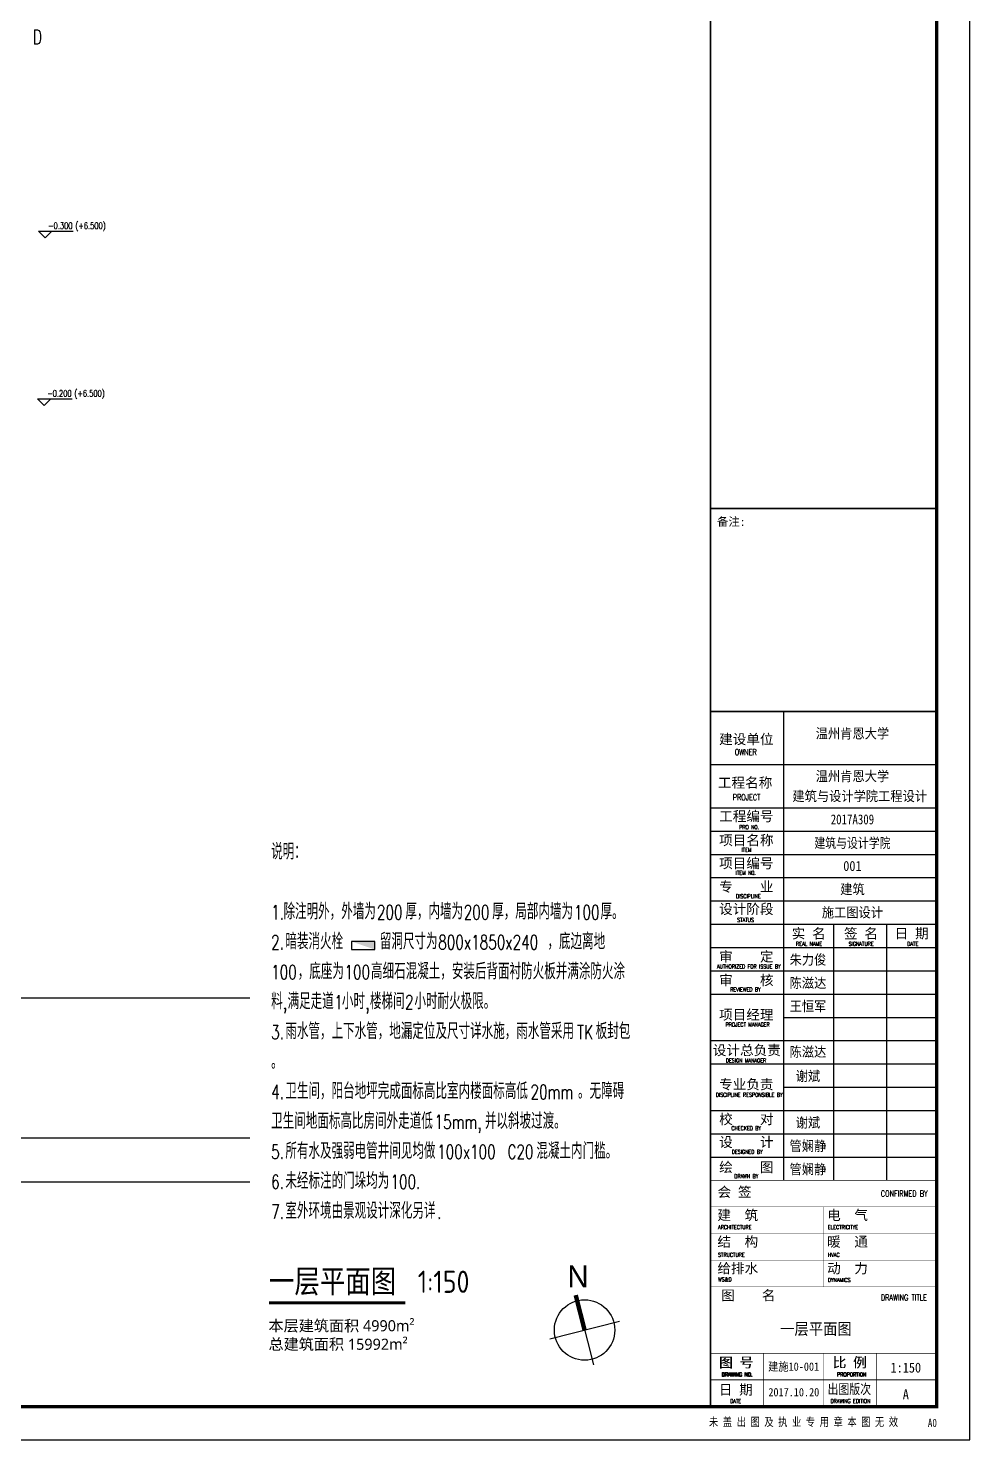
# Model space of a CAD drawing. Header units: inches. Extents: x -97096 to 280004, y -37912 to 97116.
# Drawn here: x 60694 to 103175, y -37912 to 25746 of the extents above; entities that cross this region are included whole.
import ezdxf
from ezdxf.enums import TextEntityAlignment as Align

# ---------------------------------------------------------------- set-up
doc = ezdxf.new("R2010")
doc.units = ezdxf.units.IN
doc.header["$LTSCALE"] = 1000
doc.header["$MEASUREMENT"] = 0
for name, color, linetype in [('DIM_ELEV', 3, 'Continuous'), ('DIM_SYMB', 3, 'Continuous'), ('GPS提资', 1, 'Continuous'), ('PUB_TEXT', 7, 'Continuous'), ('RAIL', 163, 'Continuous'), ('TK', 101, 'Continuous'), ('TKWZ', 7, 'Continuous')]:
    doc.layers.add(name, color=color, linetype=linetype)
doc.styles.add('_TCH_DIM', font='SIMPLEX', dxfattribs={"bigfont": 'GBCBIG'})
doc.styles.add('_TCH_LABEL', font='COMPLEX', dxfattribs={"bigfont": 'GBCBIG'})
doc.styles.add('DIMHT', font='', dxfattribs={"width": 0.8})
doc.styles.add('G2011-0185-BLOK-A1$0$GOA_01_thin_0.75', font='romans.shx', dxfattribs={"width": 0.75})
doc.styles.add('G2011-0185-BLOK-A1$0$GOA_06_宋体_1.00', font='SimSun.ttf')
doc.styles.get("Standard").update_dxf_attribs({"font": 'gbenor.shx', "bigfont": 'gbcbig.shx'})
doc.styles.add('黑体', font='', dxfattribs={"width": 0.7})
doc.styles.get('DIMHT').set_extended_font_data('SimHei')
doc.styles.get('黑体').set_extended_font_data('SimHei')

# ---------------------------------------------------------------- blocks, each defined once
blk = doc.blocks.new('A0-150')
at = {"layer": 'TK'}
for p, q in [((169949.999945863, 32850.00000272796), (169949.999945863, 11700.00000278407)), ((166650.0002640499, 30450.00000272808), (176850.0002640659, 30450.00000272808)), ((166649.9999458581, 28500.00000280514), (176850.0002640659, 28500.00000280514)), ((166649.9999458581, 27450.00000280514), (176850.0002640659, 27450.00000280514)), ((166649.9999458581, 26400.00000280514), (176850.0002640659, 26400.00000280514)), ((166649.9999458581, 25350.00000280316), (176850.0002640659, 25350.00000280316)), ((166649.9999458581, 24300.00000280107), (176850.0002640659, 24300.00000280107)), ((166649.9999458581, 23250.00000279932), (176850.0002640659, 23250.00000279932)), ((172199.999945863, 23250.00000279932), (172199.999945863, 11700.00000278407)), ((174599.999945863, 23250.00000279932), (174599.999945863, 11700.00000278407)), ((166649.9999458581, 22200.00000279932), (176850.0002640659, 22200.00000279932)), ((166649.9999458581, 21150.00000279758), (176850.0002640659, 21150.00000279758)), ((166649.9999458581, 20100.00000279758), (176850.0002640659, 20100.00000279758)), ((169949.999945863, 19050.00000279548), (176850.0002640659, 19050.00000279548)), ((166649.9999458581, 18000.00000279373), (176850.0002640659, 18000.00000279373)), ((166649.9999458581, 16950.00000279164), (176850.0002640659, 16950.00000279164)), ((169949.999945863, 15900.00000278954), (176850.0002640659, 15900.00000278954)), ((166649.9999458581, 14850.00000278815), (176850.0002640659, 14850.00000278815)), ((166649.9999458581, 13800.00000278617), (176850.0002640659, 13800.00000278617)), ((166649.9999458581, 12750.00000278407), (176850.0002640659, 12750.00000278407))]:
    blk.add_line(p, q, dxfattribs=at)
blk.add_lwpolyline([(0, 0), (178350, 0), (178350, 126149.9999999999), (0, 126149.9999999999)], close=True, dxfattribs=at)
at = {"layer": 'TK', "const_width": 150}
blk.add_lwpolyline([(3750, 1500), (176850, 1500), (176850, 124649.9999999999), (3750, 124649.9999999999)], close=True, dxfattribs=at)
at = {"layer": 'TK'}
for points, const_width in [([(166649.9999999508, 124649.9999999999), (166649.9999999508, 1499.999999862514)], 75.0000000001176), ([(166649.9996817587, 42000.00000280724), (176849.9996817748, 42000.00000280724)], 75.0000000001176), ([(166649.9999999843, 32850.00000272796), (176850, 32850.00000272796)], 75.0000000001176), ([(166649.9999999843, 32850.00000272796), (176850, 32850.00000272796)], 18.00000000002822), ([(166649.999681759, 11700.00000278407), (176849.9996817748, 11700.00000278407)], 18.00000000002822), ([(166649.999681759, 10500.00000278221), (176849.9996817748, 10500.00000278221)], 18.00000000002822), ([(171749.9996817667, 10500.00000278221), (171749.9996817667, 6900.000002776622)], 18.00000000002822), ([(166649.999681759, 9300.00000278058), (176849.9996817748, 9300.00000278058)], 18.00000000002822), ([(166649.999681759, 8100.000002778484), (176849.9996817748, 8100.000002778484)], 18.00000000002822), ([(166649.999681759, 6900.000002776622), (176849.9996817748, 6900.000002776622)], 18.00000000002822), ([(166649.999681759, 3900.000002767309), (176849.9996817748, 3900.000002767309)], 37.5000000000588), ([(169049.9993635719, 3900.000002767309), (169049.9993635719, 1500.00000276533)], 18.00000000002822), ([(171749.9993635719, 3900.000002767309), (171749.9993635719, 1500.00000276533)], 18.00000000002822), ([(174149.9996817699, 3900.000002767309), (174149.9996817699, 1500.00000276533)], 18.00000000002822), ([(166649.999681759, 2700.000002765213), (176849.9996817748, 2700.000002765213)], 37.5000000000588)]:
    blk.add_lwpolyline(points, dxfattribs=dict(at, const_width=const_width))
at = {"layer": 'TK', "style": 'G2011-0185-BLOK-A1$0$GOA_06_宋体_1.00'}
for s, height, p in [('备注:', 375.0000000005879, (166949.4096499903, 41214.22672199004)), ('工程名称', 450, (166984.9208723452, 29407.92239695101)), ('设计总负责', 450, (166757.3250686898, 17345.40494572988)), ('会 签', 450, (166969.3326425138, 10949.56616357726)), ('建  筑', 450, (166963.639749608, 9907.716590162017)), ('电  气', 450, (171913.6397496157, 9907.716590162017)), ('结  构', 450, (166963.639749608, 8707.716590160388)), ('暖  通', 450, (171913.6397496157, 8707.716590160388)), ('给排水', 450, (166963.639749608, 7507.716590158525)), ('动  力', 450, (171913.6397496157, 7507.716590158525)), ('图    名', 450, (167129.3907305502, 6285.042551781866)), ('图 号', 450.0000000000004, (167035.1691403078, 3262.383420606377)), ('图 号', 450, (167060.4847116972, 3262.383420467377)), ('比 例', 450, (172161.6988146576, 3262.383420467377)), ('比 例', 450.0000000000004, (172173.3938925933, 3262.383420607075)), ('日 期', 450, (167025.3884524974, 2035.009973519365))]:
    blk.add_text(s, height=height, dxfattribs=at).set_placement(p)
for s, p in [('建设单位', (168269.1252507447, 31606.34390543075)), ('工程编号', (168269.1252507447, 28132.71207776351)), ('项目名称', (168269.1252507447, 27049.29601319658)), ('项目编号', (168269.1252507447, 26011.04942468228)), ('专    业', (168269.1252507447, 24954.59859368042)), ('设计阶段', (168269.1252507447, 23946.07196823542)), ('实 名', (171084.5585343306, 22841.89863108168)), ('签 名', (173441.7373394006, 22841.89863108168)), ('日 期', (175729.1904608397, 22841.89863108168)), ('审    定', (168269.1252507447, 21798.91124262183)), ('审    核', (168269.1252507447, 20738.64938056131)), ('项目经理', (168269.1252507447, 19179.61231158522)), ('专业负责', (168269.1252507447, 16040.02419986378)), ('校    对', (168269.1252507447, 14469.74806101003)), ('设    计', (168269.1252507447, 13431.63678361953)), ('绘    图', (168269.1252507447, 12304.51681641804))]:
    blk.add_text(s, height=450, dxfattribs=at).set_placement(p, align=Align.MIDDLE)
at = {"layer": 'TK'}
for s, height, style, width, p in [('OWNER', 270.0000000004233, 'G2011-0185-BLOK-A1$0$GOA_01_thin_0.75', 0.75, (167746.9698812576, 30876.25260072772)), ('PROJECT', 270.0000000004233, 'G2011-0185-BLOK-A1$0$GOA_01_thin_0.75', 0.75, (167656.4682016092, 28839.40741469862)), ('PRO N0.', 180.0000000002822, 'G2011-0185-BLOK-A1$0$GOA_01_thin_0.75', 0.75, (167948.264002316, 27536.41995614592)), ('ITEM', 180.0000000002822, 'G2011-0185-BLOK-A1$0$GOA_01_thin_0.75', 0.75, (168051.982425677, 26515.94880227605)), ('ITEM N0.', 180.0000000002822, 'G2011-0185-BLOK-A1$0$GOA_01_thin_0.75', 0.75, (167788.4190946453, 25478.52205185813)), ('DISCIPLINE', 180.0000000002822, 'G2011-0185-BLOK-A1$0$GOA_01_thin_0.75', 0.75, (167801.0413947908, 24422.07122085628)), ('STATUS', 180.0000000002822, 'G2011-0185-BLOK-A1$0$GOA_01_thin_0.75', 0.75, (167855.3653841772, 23353.54459541652)), ('REAL NAME', 180.0000000002822, 'G2011-0185-BLOK-A1$0$GOA_01_thin_0.75', 0.75, (170511.9365212204, 22276.11943641829)), ('SIGNATURE', 180.0000000002822, 'G2011-0185-BLOK-A1$0$GOA_01_thin_0.75', 0.75, (172886.9930269233, 22276.11943641829)), ('DATE', 180.0000000002822, 'G2011-0185-BLOK-A1$0$GOA_01_thin_0.75', 0.75, (175530.7982987742, 22276.11943641829)), ('AUTHORIZED FOR ISSUE BY', 180.0000000002822, 'G2011-0185-BLOK-A1$0$GOA_01_thin_0.75', 0.75, (166939.4007321767, 21252.70779495512)), ('REVIEWED BY', 180.0000000002822, 'G2011-0185-BLOK-A1$0$GOA_01_thin_0.75', 0.75, (167539.4007321781, 20219.64981423423)), ('PROJECT MANAGER', 180.0000000002822, 'G2011-0185-BLOK-A1$0$GOA_01_thin_0.75', 0.75, (167331.7003397156, 18633.40886391851)), ('DESIGN MANAGER', 180.0000000002822, 'G2011-0185-BLOK-A1$0$GOA_01_thin_0.75', 0.75, (167342.1834490673, 17013.6912401109)), ('DISCIPLINE RESPONSIBLE BY', 180.0000000002822, 'G2011-0185-BLOK-A1$0$GOA_01_thin_0.75', 0.75, (166894.4007321872, 15468.44205424329)), ('CHECKED BY', 180.0000000002822, 'G2011-0185-BLOK-A1$0$GOA_01_thin_0.75', 0.75, (167591.8697075205, 13957.54991083674)), ('CHECKED BY', 180.0000000002822, 'G2011-0185-BLOK-A1$0$GOA_01_thin_0.75', 0.75, (167591.8697075205, 13957.54979614436)), ('DESIGNED BY', 180.0000000002822, 'G2011-0185-BLOK-A1$0$GOA_01_thin_0.75', 0.75, (167611.6489211119, 12895.13079296506)), ('DESIGNED BY', 180.0000000002822, 'G2011-0185-BLOK-A1$0$GOA_01_thin_0.75', 0.75, (167611.6489211119, 12895.13067827269)), ('DRAWN BY', 180.0000000002822, 'G2011-0185-BLOK-A1$0$GOA_01_thin_0.75', 0.75, (167725.9886619329, 11792.31866624451)), ('DRAWN BY', 180.0000000002822, 'G2011-0185-BLOK-A1$0$GOA_01_thin_0.75', 0.75, (167725.9886619329, 11792.31855155213)), ('CONFIRMED BY', 270.0000000004233, 'G2011-0185-BLOK-A1$0$GOA_01_thin_0.75', 0.75, (174336.6867878804, 10964.92868663988)), ('ARCHITECTURE', 180.0000000002822, 'G2011-0185-BLOK-A1$0$GOA_01_thin_0.75', 0.75, (166993.4188305382, 9498.305085354834)), ('ELECTRICITYE', 180.0000000002822, 'G2011-0185-BLOK-A1$0$GOA_01_thin_0.75', 0.75, (171943.4188305459, 9498.305085354834)), ('STRUCTURE', 180.0000000002822, 'G2011-0185-BLOK-A1$0$GOA_01_thin_0.75', 0.75, (166993.4188305382, 8251.198358079302)), ('HVAC', 180.0000000002822, 'G2011-0185-BLOK-A1$0$GOA_01_thin_0.75', 0.75, (171943.4188305459, 8251.198358079302)), ('WS&D', 180.0000000002822, 'G2011-0185-BLOK-A1$0$GOA_01_thin_0.75', 0.75, (166993.4188305382, 7141.62582914636)), ('DYNAMICS', 180.0000000002822, 'G2011-0185-BLOK-A1$0$GOA_01_thin_0.75', 0.75, (171943.4188305459, 7115.288629476563)), ('DRAWING TITLE', 270.0000000004233, 'G2011-0185-BLOK-A1$0$GOA_01_thin_0.75', 0.75, (174338.3986569339, 6279.475647585583)), ('DRAWING NO.', 180.0000000002824, 'G2011-0185-BLOK-A1$0$GOA_01_thin_0.75', 0.75, (167150.3854561004, 2856.54370663804)), ('DRAWING NO.', 180.0000000002822, 'G2011-0185-BLOK-A1$0$GOA_01_thin_0.75', 0.75, (167175.7010274895, 2856.543706497061)), ('出图版次', 450, 'G2011-0185-BLOK-A1$0$GOA_06_宋体_1.00', 0.8, (171931.1378186614, 2062.383420468192)), ('PROPORTION', 180.0000000002822, 'G2011-0185-BLOK-A1$0$GOA_01_thin_0.75', 0.75, (172356.157087187, 2856.543706497061)), ('PROPORTION', 180.0000000002824, 'G2011-0185-BLOK-A1$0$GOA_01_thin_0.75', 0.75, (172367.8521651216, 2856.54370663804)), ('DATE', 180.0000000002822, 'G2011-0185-BLOK-A1$0$GOA_01_thin_0.75', 0.75, (167539.3106667685, 1655.544828231563)), ('DRAWING EDITION', 180.0000000002822, 'G2011-0185-BLOK-A1$0$GOA_01_thin_0.75', 0.75, (172062.5951152656, 1656.543706497992)), ('未 盖 出 图 及 执 业 专 用 章 本 图 无 效', 375, 'G2011-0185-BLOK-A1$0$GOA_06_宋体_1.00', 0.8, (166582.9100603512, 617.2107712867437)), ('A0', 375, 'G2011-0185-BLOK-A1$0$GOA_06_宋体_1.00', 0.8, (176458.3763061528, 573.1242807385279))]:
    blk.add_text(s, height=height, dxfattribs=dict(at, style=style, width=width)).set_placement(p)
at = {"layer": 'TKWZ', "style": '黑体'}
for s, height, width, p in [('温州肯恩大学', 450.0000000000004, 0.9, (173055.5073543177, 31864.83666298096)), ('温州肯恩大学', 450.0000000000004, 0.9, (173055.5076183833, 29938.57910955232)), ('建筑与设计学院工程设计', 450.0000000000004, 0.9, (173384.879114866, 29038.57910955232)), ('2017A309', 450.0000000000004, 0.8, (173055.5073543177, 27976.02530051931)), ('建筑与设计学院', 450.0000000000004, 0.8, (173055.5076183836, 26926.02530051931)), ('001', 450.0000000000004, 0.9, (173055.5076183836, 25876.02530052175)), ('建筑', 450.0000000000004, 0.9, (173055.5076183836, 24840.88777014473)), ('施工图设计', 450.0000000000004, 0.9, (173055.5076183833, 23790.8877701452)), ('施工图设计', 450.0000000000004, 0.9, (173055.5076183836, 23790.8877701431)), ('朱力俊', 450.0000000000004, 0.9, (171048.954868774, 21663.07018210553)), ('陈滋达', 450.0000000000004, 0.9, (171048.954868774, 20613.07018210553)), ('王恒军', 450.0000000000004, 0.9, (171048.954868774, 19563.07018210343)), ('陈滋达', 450.0000000000004, 0.9, (171048.2758808919, 17507.20546315261)), ('谢斌', 450.0000000000004, 0.9, (171048.954868774, 16413.07018209749)), ('谢斌', 450.0000000000004, 0.9, (171048.954868774, 14313.07018209412)), ('管娴静', 450.0000000000004, 0.9, (171048.954868774, 13263.07018209202)), ('管娴静', 450.0000000000004, 0.9, (171048.954868774, 12213.07018209202)), ('1:150', 450.0000000000004, 0.9, (175464.5001930206, 3252.12413036311)), ('2017.10.20', 375.0000000000003, 0.9, (170410.4212942391, 2143.917016313993)), ('A', 450.0000000000004, 0.9, (175464.5001930206, 2052.124127597897))]:
    blk.add_text(s, height=height, dxfattribs=dict(at, width=width)).set_placement(p, align=Align.MIDDLE)

msp = doc.modelspace()

# ---------------------------------------------------------------- linework, layer by layer
at = {"layer": 'DIM_ELEV'}
for p, q in [((61458.61649334431, 16286.95929336548), (61158.61649334431, 16586.95929336548)), ((61158.61649334431, 16586.95929336548), (62723.61649334431, 16586.95929336548)), ((61458.61649334431, 16286.95929336548), (61758.61649334431, 16586.95929336548)), ((61414.02520136945, 8725.70288909597), (61114.02520136945, 9025.70288909597)), ((61114.02520136945, 9025.70288909597), (62679.02520136945, 9025.70288909597)), ((61414.02520136945, 8725.70288909597), (61714.02520136945, 9025.70288909597))]:
    msp.add_line(p, q, dxfattribs=at)
at = {"layer": 'DIM_SYMB', "linetype": 'Continuous', "const_width": 140}
msp.add_lwpolyline([(71558.55000177088, -31731.42389975612), (77707.91709037848, -31731.42389975612)], dxfattribs=at)
at = {"layer": 'PUB_TEXT', "linetype": 'Continuous'}
for p, q in [((85395.94107666265, -31390.1187245571), (86195.80415403939, -34536.58575818361)), ((84222.63909853777, -33363.28378005837), (87369.10613216393, -32563.42070268234)), ((84222.63909853777, -33363.28378005837), (87369.10613216393, -32563.42070268234))]:
    msp.add_line(p, q, dxfattribs=at)
at = {"layer": 'PUB_TEXT', "color": 0}
msp.add_lwpolyline([(76332.55200902489, -15442.67828360042), (75282.55317146145, -15442.67828360042), (75282.55317146145, -15802.68167403136), (76332.55200902489, -15802.68167403136)], close=True, dxfattribs=at)
at = {"layer": 'PUB_TEXT', "linetype": 'Continuous', "const_width": 200}
msp.add_lwpolyline([(85795.8726153509, -32963.35224137035), (85395.94107666265, -31390.1187245571)], dxfattribs=at)
at = {"layer": 'PUB_TEXT', "linetype": 'Continuous'}
msp.add_circle((85795.8726153509, -32963.35224137035), 1363.05656234175, dxfattribs=at)
at = {"layer": 'PUB_TEXT', "color": 0}
msp.add_solid([(76332.55200902489, -15442.67828360042), (76332.55200902489, -15802.67828360147), (75282.55200902978, -15442.68167403555), (75282.55317146145, -15442.68167403555)], dxfattribs=at)
at = {"layer": 'RAIL'}
for p, q in [((41174.89591998002, -24300.11995366449), (70690.56409091596, -24300.11995366449)), ((70690.56409091596, -26300.11995366449), (39960.74036771199, -26300.11995366449))]:
    msp.add_line(p, q, dxfattribs=at)
msp.add_lwpolyline([(70690.56409091596, -18000.11431116285), (44999.42593763942, -18000.11431116285)], dxfattribs=at)

# ---------------------------------------------------------------- block references
at = {"layer": 'GPS提资'}
msp.add_blockref('A0-150', (-75174.99999993911, -37912.06894913304), dxfattribs=at)

# ---------------------------------------------------------------- texts
at = {"layer": 'PUB_TEXT', "width": 0.7058823529411765}
for s, height, style, p in [('D', 637.5, '_TCH_LABEL', (60904.58293663603, 25031.24999853736)), ('-0.300', 297.5, '_TCH_DIM', (61593.61649334431, 16691.95929336548)), ('(+6.500)', 297.5, '_TCH_DIM', (62823.61649334431, 16691.95929336548)), ('-0.200', 297.5, '_TCH_DIM', (61549.02520136945, 9130.70288909597)), ('(+6.500)', 297.5, '_TCH_DIM', (62779.02520136945, 9130.70288909597))]:
    msp.add_text(s, height=height, dxfattribs=dict(at, style=style)).set_placement(p)
at = {"layer": 'PUB_TEXT', "color": 0, "style": '_TCH_DIM'}
for s, p in [('说明：', (71654.7736838836, -11744.20923483697, -1.657783405959368e-09)), ('除注明外，外墙为', (72211.91654102645, -14444.20923483697, -1.657783405959368e-09)), ('厚，内墙为', (77710.39678418756, -14444.20923483697, -1.657783405959368e-09)), ('厚，局部内墙为', (81629.08979330609, -14444.20923483697, -1.657783405959368e-09)), ('厚。', (86515.26000607206, -14444.20923483697, -1.657783405959368e-09)), ('暗装消火栓', (72297.63082674074, -15794.20923483697, -1.657783405959368e-09)), ('留洞尺寸为', (76559.18097871642, -15794.20923483697, -1.657783405959368e-09)), ('，底边离地', (84120.73113069212, -15794.20923483697, -1.657783405959368e-09)), ('，底座为', (72854.7736838836, -17144.20923483697, -1.657783405959368e-09)), ('高细石混凝土，安装后背面衬防火板并满涂防火涂', (76161.156662607, -17144.20923483697, -1.657783405959368e-09)), ('料', (71654.7736838836, -18494.20923483697, -1.657783405959368e-09)), ('满足走道', (72395.65514285016, -18494.20923483697, -1.657783405959368e-09)), ('小时', (74844.89526443071, -18494.20923483697, -1.657783405959368e-09)), ('楼梯间', (76112.37246807813, -18494.20923483697, -1.657783405959368e-09)), ('小时耐火极限。', (78120.7311306921, -18494.20923483697, -1.657783405959368e-09)), ('雨水管，上下水管，地漏定位及尺寸详水施，雨水管采用', (72297.63082674074, -19844.20923483697, -1.657783405959368e-09)), ('板封包', (86298.2387294763, -19844.20923483697, -1.657783405959368e-09)), ('。', (71654.7736838836, -21194.20923483697, -1.657783405959368e-09)), ('卫生间，阳台地坪完成面标高比室内楼面标高低', (72297.63082674074, -22544.20923483697, -1.657783405959368e-09)), ('。无障碍', (85498.99860789576, -22544.20923483697, -1.657783405959368e-09)), ('卫生间地面标高比房间外走道低', (71654.7736838836, -23894.20923483697, -1.657783405959368e-09)), ('并以斜坡过渡。', (81298.54268084408, -23894.20923483697, -1.657783405959368e-09)), ('所有水及强弱电管井间见均做', (72297.63082674074, -25244.20923483697, -1.657783405959368e-09)), ('混凝土内门槛。', (83621.94693616324, -25244.20923483697, -1.657783405959368e-09)), ('未经标注的门垛均为', (72297.63082674074, -26594.20923483697, -1.657783405959368e-09)), ('室外环境由景观设计深化另详', (72297.63082674074, -27944.20923483697, -1.657783405959368e-09))]:
    msp.add_text(s, height=723.4042553191489, dxfattribs=at).set_placement(p)
at = {"layer": 'PUB_TEXT', "color": 0, "style": '_TCH_DIM', "width": 0.7058823529411765}
for s, p in [('1.', (71654.7736838836, -14444.20923483697, -1.657783405959368e-09)), ('200', (76424.68249847327, -14444.20923483697, -1.657783405959368e-09)), ('200', (80343.3755075918, -14444.20923483697, -1.657783405959368e-09)), ('100', (85315.26000607206, -14444.20923483697, -1.657783405959368e-09)), ('2.', (71654.7736838836, -15794.20923483697, -1.657783405959368e-09)), ('800x1850x240', (79192.15970212068, -15794.20923483697, -1.657783405959368e-09)), ('100', (71654.7736838836, -17144.20923483697, -1.657783405959368e-09)), ('100', (74961.156662607, -17144.20923483697, -1.657783405959368e-09)), (',', (72181.36942856445, -18494.20923483697, -1.657783405959368e-09)), ('1', (74502.03812157357, -18494.20923483697, -1.657783405959368e-09)), (',', (75898.0867537924, -18494.20923483697, -1.657783405959368e-09)), ('2', (77692.15970212068, -18494.20923483697, -1.657783405959368e-09)), ('3.', (71654.7736838836, -19844.20923483697, -1.657783405959368e-09)), ('TK', (85462.52444376203, -19844.20923483697, -1.657783405959368e-09)), ('4.', (71654.7736838836, -22544.20923483697, -1.657783405959368e-09)), ('20mm', (83356.14146503861, -22544.20923483697, -1.657783405959368e-09)), ('15mm,', (79027.11410941552, -23894.20923483697, -1.657783405959368e-09)), ('5.', (71654.7736838836, -25244.20923483697, -1.657783405959368e-09)), ('100x100', (79143.3755075918, -25244.20923483697, -1.657783405959368e-09)), ('C20', (82314.80407902038, -25244.20923483697, -1.657783405959368e-09)), ('6.', (71654.7736838836, -26594.20923483697, -1.657783405959368e-09)), ('100.', (77036.9925288684, -26594.20923483697, -1.657783405959368e-09)), ('7.', (71654.7736838836, -27944.20923483697, -1.657783405959368e-09)), ('.', (79143.3755075918, -27944.20923483697, -1.657783405959368e-09))]:
    msp.add_text(s, height=637.5, dxfattribs=at).set_placement(p)
at = {"layer": 'PUB_TEXT', "linetype": 'Continuous', "style": 'DIMHT', "width": 0.8}
msp.add_text('一层平面图', height=1051.476793248945, dxfattribs=at).set_placement((71558.55000177088, -31286.02305587426))
at = {"layer": 'PUB_TEXT', "linetype": 'Continuous'}
msp.add_text('1:150', height=1000, dxfattribs=at).set_placement((78267.91709037848, -31286.02305587426))
at = {"layer": 'PUB_TEXT', "linetype": 'Continuous', "attachment_point": 1}
for s, width, insert, char_height in [('{\\fMicrosoft YaHei|b0|i0|c0|p34;N}', 21339.22892568214, (85004.32221900151, -30044.26118759205), 1000), ('{\\fMicrosoft YaHei|b0|i0|c134|p34;本层建筑面积\\fMicrosoft YaHei|b0|i0|c0|p34; 4990m²\\P\\fMicrosoft YaHei|b0|i0|c134|p34;总建筑面积 15992\\fMicrosoft YaHei|b0|i0|c0|p34;m²}', 17724.02093987304, (71534.50778909915, -32519.34849937585), 500)]:
    msp.add_mtext_dynamic_manual_height_columns(s, width=width, gutter_width=17.5, heights=[0], dxfattribs=dict(at, insert=insert, char_height=char_height))
at = {"layer": 'TKWZ', "style": '黑体', "width": 0.9}
for s, height, p in [('一层平面图', 525.0000000000003, (96232.4142994762, -32920.16424313356)), ('建施10-001', 375.0000000000003, (95228.33640311944, -34599.30165725516))]:
    msp.add_text(s, height=height, dxfattribs=at).set_placement(p, align=Align.MIDDLE)

doc.saveas('drawing.dxf')
